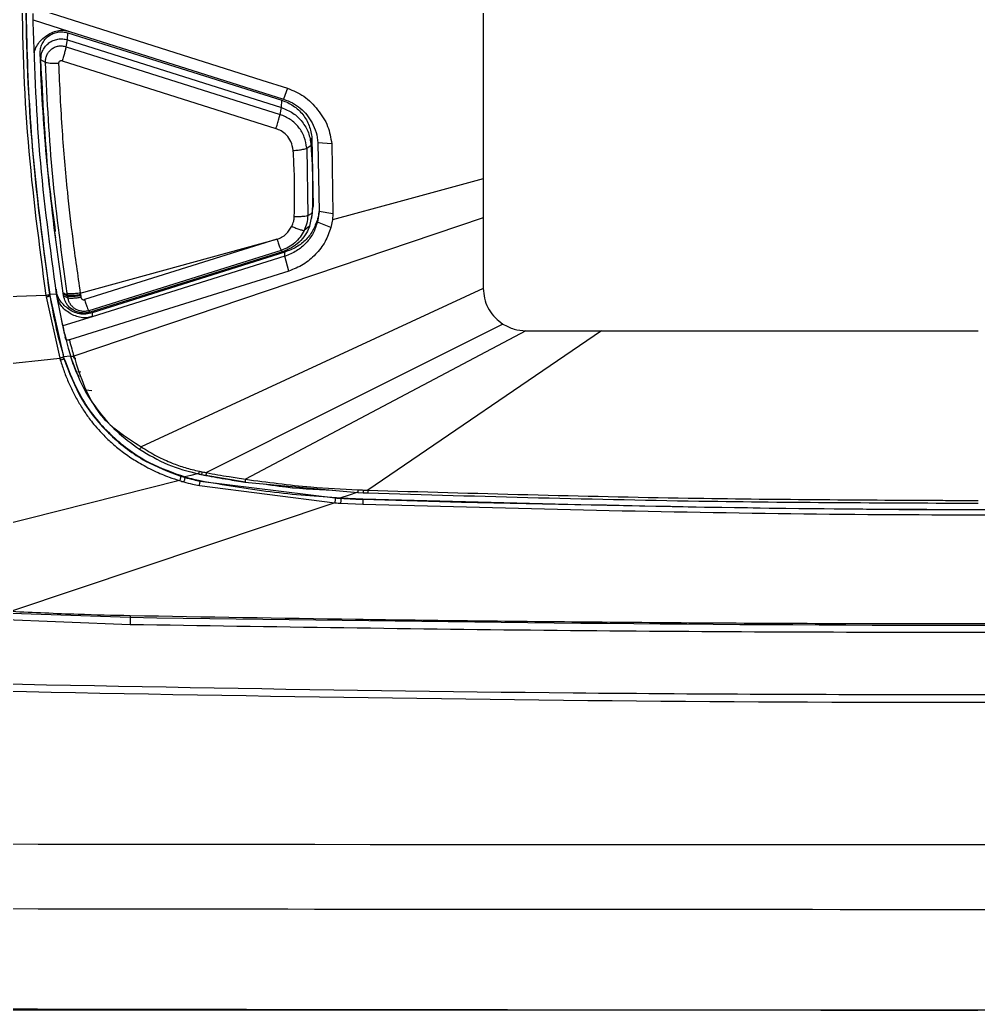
# Model space of a CAD drawing. Extents: x -2 to 78, y -19 to 124.
# Drawn here: x 35.406 to 38.214, y 0.102 to 3.005 of the extents above; entities that cross this region are included whole.
import ezdxf

# ---------------------------------------------------------------- set-up
doc = ezdxf.new("R2010")
doc.units = 0
doc.header["$MEASUREMENT"] = 0
doc.layers.add('1', color=4, linetype='Continuous')
doc.layers.add('GEOMETRY', color=2, linetype='Continuous', lineweight=25)

# ---------------------------------------------------------------- blocks, each defined once
blk = doc.blocks.new('2026 BEAM 220')
at = {"layer": 'GEOMETRY'}
for p, q in [((38.744, 3.6623), (38.744, 2.5391)), ((37.4346, 3.0379), (38.0956, 2.8283)), ((37.4249, 3.0049), (37.5322, 2.9709)), ((37.526, 2.9463), (37.5267, 2.9668)), ((37.5267, 2.9668), (38.1535, 2.7696)), ((37.5322, 2.9709), (38.159, 2.7721)), ((37.5221, 2.9259), (37.526, 2.9463)), ((37.526, 2.9463), (38.1527, 2.7477)), ((37.4479, 2.8877), (37.4456, 2.9058)), ((37.5221, 2.9259), (38.1488, 2.7273)), ((37.4611, 2.8799), (37.4479, 2.8877)), ((37.5098, 2.8847), (38.1364, 2.686)), ((38.0956, 2.8283), (38.1709, 2.8044)), ((38.1709, 2.8044), (38.159, 2.7721)), ((38.1527, 2.7477), (38.1535, 2.7696)), ((38.1488, 2.7273), (38.1527, 2.7477)), ((38.2395, 2.6378), (38.242, 2.6577)), ((38.242, 2.6577), (38.2453, 2.4582)), ((38.3, 2.6417), (38.2595, 2.6447)), ((38.2595, 2.6447), (38.2628, 2.4435)), ((38.3, 2.6417), (38.3034, 2.4363)), ((38.2267, 2.6289), (38.2395, 2.6378)), ((38.2267, 2.6289), (38.2299, 2.4309)), ((38.744, 2.5391), (38.744, 2.4248)), ((38.2299, 2.4309), (38.2428, 2.4385)), ((38.2428, 2.4385), (38.2353, 2.4)), ((38.2414, 2.4233), (38.2439, 2.443)), ((38.2428, 2.4385), (38.2453, 2.4582)), ((38.2628, 2.4435), (38.2582, 2.4122)), ((38.2624, 2.4429), (38.2599, 2.4255)), ((38.3034, 2.4363), (38.2628, 2.4435)), ((38.2628, 2.4435), (38.2628, 2.4435)), ((38.744, 2.4248), (37.5444, 2.0194)), ((38.2975, 2.396), (38.2582, 2.4122)), ((38.3019, 2.4182), (38.2975, 2.396)), ((38.3034, 2.4363), (38.3019, 2.4182)), ((38.744, 2.4248), (38.744, 2.2175)), ((37.488, 2.3839), (37.4903, 2.3661)), ((38.2353, 2.4), (38.2192, 2.3878)), ((37.5633, 2.2041), (38.1396, 2.3616)), ((38.1396, 2.3616), (37.5756, 2.1848)), ((38.1519, 2.3291), (37.5879, 2.1523)), ((38.1559, 2.325), (37.5919, 2.1482)), ((38.1622, 2.3238), (37.5986, 2.1461)), ((38.1519, 2.3291), (38.1559, 2.325)), ((38.1623, 2.3117), (38.1622, 2.3238)), ((38.1623, 2.3117), (37.598, 2.1348)), ((38.1741, 2.2682), (38.1622, 2.3117)), ((38.1741, 2.2682), (37.5313, 2.0668)), ((37.4923, 2.2153), (37.4939, 2.203)), ((37.4943, 2.201), (37.4931, 2.2105)), ((38.744, 2.2175), (37.7421, 1.753)), ((37.4625, 2.1965), (37.219, 2.1893)), ((37.4625, 2.1965), (37.463, 2.1931)), ((37.463, 2.1931), (37.5033, 2.0128)), ((37.4931, 2.2004), (37.4737, 2.1998)), ((37.4738, 2.1961), (37.4741, 2.1975)), ((37.4738, 2.1961), (37.5138, 2.0172)), ((37.4932, 2.2007), (37.4931, 2.2004)), ((37.4931, 2.2004), (37.516, 2.0858)), ((37.5121, 2.1079), (37.4946, 2.1983)), ((37.5136, 2.2005), (37.5133, 2.2027)), ((37.5274, 2.1895), (37.5144, 2.1957)), ((37.5266, 2.1947), (37.5261, 2.1976)), ((37.5274, 2.1895), (37.5266, 2.1945)), ((37.5633, 2.2041), (37.5641, 2.199)), ((37.5641, 2.199), (37.5645, 2.1963)), ((37.5645, 2.1962), (37.5654, 2.191)), ((37.5879, 2.1523), (37.5919, 2.1482)), ((37.598, 2.1348), (37.5121, 2.1079)), ((37.5986, 2.1461), (37.598, 2.1348)), ((37.5121, 2.1079), (37.5157, 2.0871)), ((38.869, 2.0937), (38.0474, 1.6582)), ((39.0902, 2.0937), (38.4058, 1.6262)), ((38.7954, 2.1175), (38.8017, 2.1132)), ((38.869, 2.0937), (39.0902, 2.0937)), ((39.0902, 2.0937), (40.194, 2.0937)), ((37.5157, 2.0871), (37.516, 2.0858)), ((37.5163, 2.0858), (37.5167, 2.0844)), ((37.5167, 2.0859), (37.5216, 2.0675)), ((37.5167, 2.0844), (37.5195, 2.0743)), ((37.5213, 2.0675), (37.5216, 2.0661)), ((36.806, 1.9389), (37.5033, 2.0128)), ((37.5347, 2.0192), (37.5146, 2.0171)), ((37.5146, 2.0171), (37.5156, 2.0136)), ((37.5153, 2.0122), (37.5156, 2.0136)), ((37.5347, 2.019), (37.5347, 2.0192)), ((37.5426, 2.0152), (37.5504, 2.013)), ((37.5528, 1.9686), (37.5586, 1.9583)), ((37.5646, 1.9726), (37.5561, 1.9729)), ((37.58, 1.9202), (37.5972, 1.9185)), ((37.87, 1.665), (37.8699, 1.6636)), ((37.9097, 1.6738), (37.9096, 1.6749)), ((37.9099, 1.6742), (37.9187, 1.6724)), ((37.9187, 1.6724), (37.9314, 1.6699)), ((37.9314, 1.6699), (38.0461, 1.6505)), ((37.8544, 1.6542), (36.61, 1.3409)), ((37.9122, 1.6397), (38.3093, 1.5891)), ((37.9145, 1.653), (37.9146, 1.6544)), ((37.9145, 1.653), (38.31, 1.6034)), ((38.0459, 1.6501), (38.3763, 1.6191)), ((38.3267, 1.6037), (38.3267, 1.6024)), ((38.3267, 1.6037), (38.3914, 1.6009)), ((38.3763, 1.6195), (38.392, 1.6189)), ((38.3763, 1.6191), (38.392, 1.6185)), ((38.3914, 1.6009), (38.3914, 1.5997)), ((38.3914, 1.5997), (38.6801, 1.5907)), ((38.392, 1.6185), (38.392, 1.6198)), ((38.392, 1.6189), (38.4055, 1.6185)), ((38.392, 1.6185), (38.4054, 1.6181)), ((38.3093, 1.5891), (37.3619, 1.2712)), ((38.326, 1.5881), (38.3909, 1.5853)), ((37.2951, 1.2488), (37.7093, 1.233)), ((37.3614, 1.2658), (37.7096, 1.2536)), ((37.7096, 1.2548), (37.7093, 1.233))]:
    blk.add_line(p, q, dxfattribs=at)
at = {"layer": 'GEOMETRY', "flags": 128}
for points in [[(38.744, 2.5391), (38.4964, 2.4714), (38.3019, 2.4182)], [(38.2593, 2.4208), (38.2596, 2.4234), (38.2599, 2.4255)], [(37.5133, 2.2027), (37.5132, 2.2034), (37.5131, 2.204)], [(38.8017, 2.1132), (38.3152, 1.8693), (37.933, 1.6776)], [(37.9096, 1.6749), (37.8874, 1.6694), (37.87, 1.665)], [(38.3762, 1.6203), (38.3485, 1.611), (38.3267, 1.6037)]]:
    blk.add_lwpolyline(points, dxfattribs=at)
at = {"layer": 'GEOMETRY'}
for points, knots in [([(37.4736, 4.0084), (37.4687, 3.9755), (37.4441, 3.8112), (37.4162, 3.5371), (37.4015, 3.1862), (37.4063, 2.8576), (37.4283, 2.5281), (37.4586, 2.3093), (37.4737, 2.1998)], [0, 0, 0, 0, 0.05488, 0.274513, 0.454775, 0.635037, 0.817518, 1, 1, 1, 1]), ([(37.4622, 4.0059), (37.4424, 3.8558), (37.4027, 3.5556), (37.3878, 3.1012), (37.4028, 2.6469), (37.4426, 2.3467), (37.4625, 2.1966)], [0, 0, 0, 0, 0.25, 0.499999, 0.749997, 1, 1, 1, 1]), ([(37.4292, 2.9078), (37.4293, 2.9088), (37.4298, 2.9157), (37.4352, 2.928), (37.446, 2.9436), (37.461, 2.9568), (37.4778, 2.9674), (37.4959, 2.9737), (37.5144, 2.9753), (37.5262, 2.9724), (37.5321, 2.9709)], [0, 0, 0, 0, 0.02207, 0.154393, 0.292351, 0.444066, 0.59542, 0.732995, 0.864831, 1, 1, 1, 1]), ([(37.4456, 2.9058), (37.4458, 2.9107), (37.4461, 2.9206), (37.4511, 2.9346), (37.459, 2.9472), (37.4698, 2.9576), (37.4828, 2.9651), (37.4971, 2.9693), (37.5122, 2.9703), (37.5219, 2.968), (37.5267, 2.9668)], [0, 0, 0, 0, 0.124995, 0.249792, 0.374655, 0.499781, 0.62464, 0.749455, 0.874824, 1, 1, 1, 1]), ([(37.4479, 2.8877), (37.4481, 2.8924), (37.4484, 2.9019), (37.4531, 2.9155), (37.4608, 2.9276), (37.4712, 2.9376), (37.4838, 2.9449), (37.4977, 2.9488), (37.5122, 2.9497), (37.5214, 2.9474), (37.526, 2.9463)], [0, 0, 0, 0, 0.1237074, 0.2491996, 0.3747309, 0.5002441, 0.6256967, 0.7512321, 0.8765751, 1, 1, 1, 1]), ([(37.4911, 2.3843), (37.4813, 2.4572), (37.4581, 2.6303), (37.4502, 2.8048), (37.4456, 2.9058)], [0, 0, 0, 0, 0.421404, 1, 1, 1, 1]), ([(37.4611, 2.8799), (37.4612, 2.8835), (37.4614, 2.8907), (37.4648, 2.9011), (37.4704, 2.9104), (37.478, 2.9186), (37.4877, 2.9248), (37.4989, 2.9283), (37.5108, 2.929), (37.5183, 2.927), (37.5221, 2.9259)], [0, 0, 0, 0, 0.120724, 0.240919, 0.361088, 0.481361, 0.610592, 0.739924, 0.869813, 1, 1, 1, 1]), ([(37.5221, 2.9259), (37.5216, 2.9241), (37.5207, 2.9202), (37.5177, 2.9099), (37.5139, 2.8975), (37.5111, 2.8889), (37.5098, 2.8847)], [0, 0, 0, 0, 0.242658, 0.499987, 0.757324, 1, 1, 1, 1]), ([(37.5131, 2.204), (37.4972, 2.3175), (37.4655, 2.5445), (37.4538, 2.7733), (37.4479, 2.8877)], [0, 0, 0, 0, 0.500021, 1, 1, 1, 1]), ([(37.4995, 2.8769), (37.4952, 2.8768), (37.4863, 2.8767), (37.4744, 2.8772), (37.4651, 2.8783), (37.4624, 2.8794), (37.4611, 2.8799)], [0, 0, 0, 0, 0.242807, 0.499902, 0.757051, 1, 1, 1, 1]), ([(37.5253, 2.2027), (37.5095, 2.3165), (37.4782, 2.5414), (37.4667, 2.768), (37.4611, 2.8799)], [0, 0, 0, 0, 0.506383, 1, 1, 1, 1]), ([(37.5098, 2.8847), (37.5091, 2.8848), (37.5076, 2.8851), (37.5053, 2.8847), (37.5026, 2.8835), (37.5006, 2.8815), (37.4996, 2.8791), (37.4995, 2.8777), (37.4995, 2.8769)], [0, 0, 0, 0, 0.142987, 0.300128, 0.465133, 0.717837, 0.852182, 1, 1, 1, 1]), ([(37.4995, 2.8769), (37.5025, 2.811), (37.5083, 2.6852), (37.5235, 2.5134), (37.5413, 2.355), (37.5557, 2.2565), (37.5633, 2.2041)], [0, 0, 0, 0, 0.292868, 0.558651, 0.764859, 1, 1, 1, 1]), ([(38.1709, 2.8044), (38.1873, 2.7975), (38.2212, 2.7831), (38.2601, 2.7422), (38.2911, 2.6952), (38.2971, 2.659), (38.3, 2.6417)], [0, 0, 0, 0, 0.240166, 0.499262, 0.759731, 1, 1, 1, 1]), ([(38.1535, 2.7696), (38.1652, 2.7648), (38.1888, 2.755), (38.2164, 2.7283), (38.2361, 2.6953), (38.2401, 2.6703), (38.242, 2.6577)], [0, 0, 0, 0, 0.249823, 0.499572, 0.749298, 1, 1, 1, 1]), ([(38.159, 2.7721), (38.1678, 2.7688), (38.1852, 2.7622), (38.2082, 2.7461), (38.2282, 2.7266), (38.2378, 2.7109), (38.2426, 2.703)], [0, 0, 0, 0, 0.250344, 0.500566, 0.750509, 1, 1, 1, 1]), ([(38.1527, 2.7477), (38.1642, 2.7429), (38.1874, 2.7335), (38.2145, 2.7069), (38.2338, 2.6746), (38.2377, 2.65), (38.2395, 2.6378)], [0, 0, 0, 0, 0.249324, 0.500085, 0.750829, 1, 1, 1, 1]), ([(38.1364, 2.686), (38.138, 2.6907), (38.1411, 2.7005), (38.1449, 2.7131), (38.1475, 2.7224), (38.1484, 2.7257), (38.1488, 2.7273)], [0, 0, 0, 0, 0.2727764, 0.5617841, 0.7872225, 1, 1, 1, 1]), ([(38.2267, 2.6289), (38.2249, 2.6398), (38.2215, 2.6618), (38.2043, 2.6909), (38.1798, 2.7145), (38.1591, 2.723), (38.1488, 2.7273)], [0, 0, 0, 0, 0.2498842, 0.4999126, 0.7505104, 1, 1, 1, 1]), ([(38.2426, 2.703), (38.247, 2.6937), (38.2558, 2.6752), (38.2583, 2.6549), (38.2595, 2.6447)], [0, 0, 0, 0, 0.500182, 1, 1, 1, 1]), ([(38.1871, 2.6219), (38.1855, 2.6308), (38.1826, 2.6474), (38.1687, 2.6669), (38.1529, 2.6795), (38.1416, 2.684), (38.1364, 2.686)], [0, 0, 0, 0, 0.310439, 0.582115, 0.808329, 1, 1, 1, 1]), ([(38.1871, 2.6219), (38.1921, 2.6223), (38.2023, 2.6231), (38.2147, 2.6251), (38.2231, 2.6271), (38.2255, 2.6283), (38.2267, 2.6289)], [0, 0, 0, 0, 0.272671, 0.561811, 0.787328, 1, 1, 1, 1]), ([(38.1903, 2.4278), (38.191, 2.4696), (38.1922, 2.5343), (38.1884, 2.599), (38.1871, 2.6219)], [0, 0, 0, 0, 0.644897, 1, 1, 1, 1]), ([(38.2395, 2.6378), (38.2415, 2.5998), (38.245, 2.5334), (38.2435, 2.4669), (38.2428, 2.4385)], [0, 0, 0, 0, 0.57188, 1, 1, 1, 1]), ([(38.2599, 2.4255), (38.2559, 2.4134), (38.2482, 2.39), (38.2263, 2.3603), (38.1974, 2.3372), (38.1742, 2.3284), (38.1622, 2.3239)], [0, 0, 0, 0, 0.258654, 0.49997, 0.741302, 1, 1, 1, 1]), ([(38.2582, 2.4122), (38.2545, 2.4011), (38.247, 2.3789), (38.2256, 2.3502), (38.1975, 2.3259), (38.1742, 2.3165), (38.1622, 2.3118)], [0, 0, 0, 0, 0.241661, 0.484459, 0.735544, 1, 1, 1, 1]), ([(38.1833, 2.3999), (38.1853, 2.4047), (38.1892, 2.4136), (38.1899, 2.4233), (38.1903, 2.4278)], [0, 0, 0, 0, 0.53274, 1, 1, 1, 1]), ([(38.2299, 2.4309), (38.2286, 2.4303), (38.2257, 2.4292), (38.2161, 2.4281), (38.2039, 2.4275), (38.1947, 2.4277), (38.1903, 2.4278)], [0, 0, 0, 0, 0.2426292, 0.5000994, 0.7575156, 1, 1, 1, 1]), ([(38.2299, 2.4309), (38.2293, 2.4233), (38.228, 2.4084), (38.2221, 2.3946), (38.2192, 2.3878)], [0, 0, 0, 0, 0.505726, 1, 1, 1, 1]), ([(38.2582, 2.4122), (38.2584, 2.4135), (38.2588, 2.4164), (38.2591, 2.4192), (38.2593, 2.4208)], [0, 0, 0, 0, 0.445217, 1, 1, 1, 1]), ([(38.1396, 2.3616), (38.1442, 2.3634), (38.1542, 2.3672), (38.1706, 2.3791), (38.1784, 2.3919), (38.1833, 2.3999)], [0, 0, 0, 0, 0.249274, 0.534581, 1, 1, 1, 1]), ([(38.2192, 2.3878), (38.2155, 2.381), (38.2082, 2.3676), (38.1923, 2.3509), (38.1736, 2.3373), (38.1592, 2.3319), (38.1519, 2.3291)], [0, 0, 0, 0, 0.250757, 0.499718, 0.748873, 1, 1, 1, 1]), ([(38.2353, 2.4), (38.2352, 2.3999), (38.2347, 2.3986), (38.2313, 2.3899), (38.2226, 2.3734), (38.2051, 2.3527), (38.1825, 2.3354), (38.1648, 2.3285), (38.1559, 2.325)], [0, 0, 0, 0, 0.003958, 0.035816, 0.249969, 0.499302, 0.749132, 1, 1, 1, 1]), ([(38.2975, 2.396), (38.2925, 2.3819), (38.2824, 2.3531), (38.2534, 2.3165), (38.2178, 2.2855), (38.1886, 2.274), (38.1741, 2.2682)], [0, 0, 0, 0, 0.2432, 0.495393, 0.749412, 1, 1, 1, 1]), ([(38.1833, 2.3999), (38.1873, 2.3981), (38.1956, 2.3943), (38.2067, 2.3902), (38.2154, 2.3876), (38.218, 2.3877), (38.2192, 2.3878)], [0, 0, 0, 0, 0.242516, 0.499972, 0.757443, 1, 1, 1, 1]), ([(38.1396, 2.3616), (38.1411, 2.357), (38.1442, 2.3476), (38.148, 2.3372), (38.1507, 2.3308), (38.1515, 2.3297), (38.1519, 2.3291)], [0, 0, 0, 0, 0.2727974, 0.5617849, 0.7872089, 1, 1, 1, 1]), ([(37.4931, 2.2105), (37.4929, 2.2114), (37.4927, 2.213), (37.4924, 2.2146), (37.4923, 2.2153)], [0, 0, 0, 0, 0.559542, 1, 1, 1, 1]), ([(37.5986, 2.1462), (37.5922, 2.1445), (37.5797, 2.1414), (37.5604, 2.1424), (37.542, 2.1485), (37.5219, 2.1614), (37.506, 2.1779), (37.4962, 2.1963), (37.4941, 2.2058), (37.4931, 2.2105)], [0, 0, 0, 0, 0.141872, 0.275347, 0.409549, 0.553468, 0.788371, 0.895108, 1, 1, 1, 1]), ([(38.744, 2.2175), (38.7447, 2.2077), (38.7461, 2.1883), (38.7569, 2.1609), (38.7729, 2.1363), (38.7879, 2.1237), (38.7954, 2.1175)], [0, 0, 0, 0, 0.250901, 0.500884, 0.750539, 1, 1, 1, 1]), ([(37.4733, 2.1996), (37.4731, 2.1994), (37.4729, 2.1991), (37.4715, 2.1985), (37.4691, 2.1978), (37.4659, 2.1971), (37.4636, 2.1967), (37.4625, 2.1966)], [0, 0, 0, 0, 0.176062, 0.366658, 0.563828, 0.791065, 1, 1, 1, 1]), ([(37.463, 2.1931), (37.4643, 2.1933), (37.4663, 2.1936), (37.4688, 2.1941), (37.4705, 2.1945), (37.4719, 2.195), (37.4733, 2.1955), (37.4736, 2.1958), (37.4738, 2.196)], [0, 0, 0, 0, 0.23869, 0.3679076, 0.5000862, 0.6322521, 0.7614331, 1, 1, 1, 1]), ([(37.4733, 2.1995), (37.4734, 2.1989), (37.4735, 2.1977), (37.4737, 2.1966), (37.4738, 2.1961)], [0, 0, 0, 0, 0.56, 1, 1, 1, 1]), ([(37.4737, 2.1998), (37.4738, 2.1994), (37.4739, 2.1986), (37.4741, 2.1978), (37.4741, 2.1975)], [0, 0, 0, 0, 0.560704, 1, 1, 1, 1]), ([(37.4741, 2.1975), (37.4798, 2.1646), (37.4904, 2.1038), (37.507, 2.0444), (37.5146, 2.0171)], [0, 0, 0, 0, 0.541522, 1, 1, 1, 1]), ([(37.4939, 2.203), (37.4938, 2.2025), (37.4936, 2.2016), (37.4933, 2.201), (37.4932, 2.2007)], [0, 0, 0, 0, 0.563251, 1, 1, 1, 1]), ([(37.4946, 2.1983), (37.4945, 2.1991), (37.4942, 2.2007), (37.494, 2.2023), (37.4939, 2.203)], [0, 0, 0, 0, 0.56, 1, 1, 1, 1]), ([(37.598, 2.1349), (37.5926, 2.1335), (37.5821, 2.1309), (37.5594, 2.132), (37.5374, 2.1409), (37.5183, 2.1545), (37.5066, 2.1673), (37.4982, 2.182), (37.4958, 2.1928), (37.4946, 2.1983)], [0, 0, 0, 0, 0.120213, 0.238852, 0.494589, 0.63007, 0.755305, 0.876381, 1, 1, 1, 1]), ([(37.5261, 2.1976), (37.5237, 2.1987), (37.5194, 2.2008), (37.515, 2.203), (37.5131, 2.204)], [0, 0, 0, 0, 0.559999, 1, 1, 1, 1]), ([(37.5266, 2.1945), (37.5243, 2.1956), (37.5206, 2.1973), (37.5165, 2.1992), (37.5145, 2.2001), (37.5138, 2.2004), (37.5136, 2.2005)], [0, 0, 0, 0, 0.531381, 0.857271, 0.95153, 1, 1, 1, 1]), ([(37.5144, 2.1957), (37.5142, 2.1966), (37.514, 2.1982), (37.5137, 2.1998), (37.5136, 2.2005)], [0, 0, 0, 0, 0.56, 1, 1, 1, 1]), ([(37.5919, 2.1482), (37.5877, 2.1472), (37.5794, 2.1451), (37.5663, 2.1455), (37.5529, 2.1486), (37.5382, 2.1559), (37.5267, 2.1669), (37.518, 2.1809), (37.5158, 2.1901), (37.5144, 2.1957)], [0, 0, 0, 0, 0.1244796, 0.2494266, 0.3749264, 0.5224755, 0.7240426, 0.830183, 1, 1, 1, 1]), ([(37.5633, 2.2041), (37.5585, 2.2034), (37.5486, 2.2021), (37.5368, 2.2014), (37.5287, 2.2017), (37.5264, 2.2024), (37.5253, 2.2027)], [0, 0, 0, 0, 0.27299, 0.561731, 0.78701, 1, 1, 1, 1]), ([(37.5261, 2.1976), (37.526, 2.1986), (37.5257, 2.2003), (37.5254, 2.2019), (37.5253, 2.2027)], [0, 0, 0, 0, 0.559949, 1, 1, 1, 1]), ([(37.5641, 2.199), (37.5593, 2.1984), (37.5494, 2.1971), (37.5376, 2.1964), (37.5295, 2.1966), (37.5272, 2.1973), (37.5261, 2.1976)], [0, 0, 0, 0, 0.27299, 0.56173, 0.78701, 1, 1, 1, 1]), ([(37.5645, 2.1963), (37.5597, 2.1956), (37.5498, 2.1943), (37.538, 2.1936), (37.53, 2.1938), (37.5277, 2.1945), (37.5265, 2.1949)], [0, 0, 0, 0, 0.272989, 0.56173, 0.787009, 1, 1, 1, 1]), ([(37.5654, 2.191), (37.5612, 2.1904), (37.5525, 2.1892), (37.5408, 2.1884), (37.5315, 2.1883), (37.5287, 2.1891), (37.5274, 2.1895)], [0, 0, 0, 0, 0.237895, 0.493104, 0.75206, 1, 1, 1, 1]), ([(37.5879, 2.1523), (37.5846, 2.1515), (37.5781, 2.1499), (37.5679, 2.1502), (37.558, 2.1525), (37.5488, 2.1569), (37.5408, 2.1631), (37.5343, 2.1708), (37.5296, 2.1797), (37.5281, 2.1862), (37.5274, 2.1895)], [0, 0, 0, 0, 0.125489, 0.250326, 0.375242, 0.500336, 0.62537, 0.750118, 0.874729, 1, 1, 1, 1]), ([(37.5654, 2.191), (37.5655, 2.1905), (37.5657, 2.1894), (37.5665, 2.1879), (37.5676, 2.1866), (37.569, 2.1856), (37.5705, 2.1848), (37.5721, 2.1844), (37.5739, 2.1843), (37.575, 2.1846), (37.5756, 2.1848)], [0, 0, 0, 0, 0.126034, 0.253433, 0.374227, 0.498613, 0.620378, 0.744367, 0.871279, 1, 1, 1, 1]), ([(37.5756, 2.1848), (37.5769, 2.1807), (37.5797, 2.1723), (37.5834, 2.1619), (37.5865, 2.1544), (37.5874, 2.153), (37.5879, 2.1523)], [0, 0, 0, 0, 0.242732, 0.500049, 0.75734, 1, 1, 1, 1]), ([(38.8017, 2.1132), (38.8123, 2.1075), (38.8333, 2.0962), (38.8572, 2.0945), (38.869, 2.0937)], [0, 0, 0, 0, 0.506478, 1, 1, 1, 1]), ([(37.5313, 2.0668), (37.5306, 2.0666), (37.5293, 2.0663), (37.5276, 2.066), (37.5264, 2.0659), (37.5249, 2.0663), (37.5233, 2.0674), (37.521, 2.0698), (37.5201, 2.0725), (37.5195, 2.0743)], [0, 0, 0, 0, 0.113719, 0.210959, 0.288109, 0.344382, 0.492317, 0.650812, 1, 1, 1, 1]), ([(37.5195, 2.0743), (37.5223, 2.0637), (37.5272, 2.0447), (37.5327, 2.0259), (37.5351, 2.0176)], [0, 0, 0, 0, 0.559996, 1, 1, 1, 1]), ([(37.5313, 2.0668), (37.5336, 2.058), (37.5378, 2.0421), (37.5424, 2.0263), (37.5444, 2.0194)], [0, 0, 0, 0, 0.560006, 1, 1, 1, 1]), ([(37.5138, 2.0172), (37.5137, 2.017), (37.5135, 2.0167), (37.5121, 2.0159), (37.5098, 2.0149), (37.5067, 2.0138), (37.5044, 2.0131), (37.5033, 2.0128)], [0, 0, 0, 0, 0.176085, 0.3666924, 0.5638587, 0.7910755, 1, 1, 1, 1]), ([(37.5033, 2.0128), (37.5036, 2.0119), (37.5041, 2.0102), (37.5046, 2.0085), (37.5048, 2.0078)], [0, 0, 0, 0, 0.56, 1, 1, 1, 1]), ([(37.5048, 2.0078), (37.5057, 2.008), (37.5076, 2.0086), (37.5104, 2.0096), (37.513, 2.0106), (37.5148, 2.0116), (37.5151, 2.012), (37.5153, 2.0122)], [0, 0, 0, 0, 0.176051, 0.366653, 0.563835, 0.791073, 1, 1, 1, 1]), ([(37.5048, 2.0078), (37.5085, 1.9962), (37.5158, 1.9733), (37.5294, 1.94), (37.5449, 1.9077), (37.5623, 1.8768), (37.5783, 1.8519), (37.5932, 1.8313), (37.6079, 1.8132), (37.6272, 1.7917), (37.6519, 1.7675), (37.6818, 1.7422), (37.7101, 1.7222), (37.735, 1.7066), (37.7563, 1.6946), (37.7861, 1.6797), (37.8191, 1.6659), (37.8443, 1.6575), (37.8544, 1.6542)], [0, 0, 0, 0, 0.070084, 0.139654, 0.208729, 0.277336, 0.345507, 0.379767, 0.424775, 0.48053, 0.547023, 0.624249, 0.70642, 0.746823, 0.793713, 0.84708, 0.938659, 1, 1, 1, 1]), ([(37.5138, 2.0172), (37.5141, 2.0162), (37.5146, 2.0146), (37.5151, 2.0129), (37.5153, 2.0122)], [0, 0, 0, 0, 0.56, 1, 1, 1, 1]), ([(37.5153, 2.0122), (37.5309, 1.9712), (37.5624, 1.8883), (37.6473, 1.786), (37.7475, 1.709), (37.8227, 1.6805), (37.8579, 1.6671)], [0, 0, 0, 0, 0.25968, 0.525785, 0.778319, 1, 1, 1, 1]), ([(37.5156, 2.0136), (37.5318, 1.9714), (37.5645, 1.886), (37.6531, 1.7818), (37.757, 1.705), (37.8342, 1.6777), (37.87, 1.665)], [0, 0, 0, 0, 0.261494, 0.528771, 0.781318, 1, 1, 1, 1]), ([(37.5351, 2.0176), (37.5351, 2.0178), (37.535, 2.0182), (37.5348, 2.0188), (37.5347, 2.019)], [0, 0, 0, 0, 0.5277642, 1, 1, 1, 1]), ([(37.5444, 2.0194), (37.5433, 2.0191), (37.5409, 2.0183), (37.5378, 2.0176), (37.5356, 2.0173), (37.5353, 2.0175), (37.5351, 2.0176)], [0, 0, 0, 0, 0.240757, 0.499999, 0.759241, 1, 1, 1, 1]), ([(37.5351, 2.0176), (37.5447, 1.9905), (37.5638, 1.9363), (37.6101, 1.8632), (37.6669, 1.7976), (37.7134, 1.7634), (37.7366, 1.7463)], [0, 0, 0, 0, 0.250103, 0.500029, 0.750009, 1, 1, 1, 1]), ([(37.5358, 2.0159), (37.5385, 2.0074), (37.5435, 1.9915), (37.5498, 1.9759), (37.5528, 1.9686)], [0, 0, 0, 0, 0.528564, 1, 1, 1, 1]), ([(37.5444, 2.0194), (37.5639, 1.958), (37.5859, 1.8888), (37.6432, 1.8236), (37.6831, 1.7916), (37.7189, 1.7681), (37.7421, 1.753)], [0, 0, 0, 0, 0.554158, 0.624887, 0.75812, 1, 1, 1, 1]), ([(37.7421, 1.753), (37.7413, 1.7519), (37.7397, 1.7496), (37.7379, 1.7473), (37.7369, 1.7462), (37.7367, 1.7462), (37.7366, 1.7463)], [0, 0, 0, 0, 0.270928, 0.562227, 0.789034, 1, 1, 1, 1]), ([(37.7366, 1.7463), (37.7637, 1.7301), (37.8179, 1.6978), (37.8791, 1.6818), (37.9097, 1.6738)], [0, 0, 0, 0, 0.499944, 1, 1, 1, 1]), ([(37.7421, 1.753), (37.7572, 1.7436), (37.7861, 1.7257), (37.8295, 1.7062), (37.8709, 1.6915), (37.8978, 1.6851), (37.9117, 1.6818)], [0, 0, 0, 0, 0.289007, 0.551829, 0.769144, 1, 1, 1, 1]), ([(37.8579, 1.6671), (37.8578, 1.6668), (37.8578, 1.6663), (37.8574, 1.6642), (37.8566, 1.6613), (37.8556, 1.6577), (37.8548, 1.6553), (37.8544, 1.6542)], [0, 0, 0, 0, 0.1741431, 0.3653359, 0.5644151, 0.7929311, 1, 1, 1, 1]), ([(37.8579, 1.6671), (37.8601, 1.6664), (37.8641, 1.6652), (37.8681, 1.6641), (37.8699, 1.6636)], [0, 0, 0, 0, 0.562832, 1, 1, 1, 1]), ([(37.8699, 1.6636), (37.8699, 1.6633), (37.8699, 1.6627), (37.8694, 1.6607), (37.8687, 1.6577), (37.8678, 1.6541), (37.867, 1.6517), (37.8667, 1.6505)], [0, 0, 0, 0, 0.173858, 0.364887, 0.56396, 0.792651, 1, 1, 1, 1]), ([(37.8699, 1.6636), (37.8783, 1.6613), (37.8931, 1.6573), (37.9081, 1.6543), (37.9145, 1.653)], [0, 0, 0, 0, 0.569803, 1, 1, 1, 1]), ([(37.87, 1.665), (37.8783, 1.6627), (37.8931, 1.6587), (37.9081, 1.6557), (37.9146, 1.6544)], [0, 0, 0, 0, 0.564601, 1, 1, 1, 1]), ([(37.9117, 1.6818), (37.9114, 1.6805), (37.9108, 1.6779), (37.9101, 1.6751), (37.9097, 1.6737), (37.9097, 1.6738), (37.9097, 1.6738)], [0, 0, 0, 0, 0.271054, 0.562178, 0.788888, 1, 1, 1, 1]), ([(37.9097, 1.6738), (37.9113, 1.6734), (37.9142, 1.6728), (37.9172, 1.6722), (37.9185, 1.672)], [0, 0, 0, 0, 0.56, 1, 1, 1, 1]), ([(37.9117, 1.6818), (37.9133, 1.6815), (37.9162, 1.6809), (37.9191, 1.6803), (37.9203, 1.68)], [0, 0, 0, 0, 0.559967, 1, 1, 1, 1]), ([(37.9203, 1.68), (37.9201, 1.6788), (37.9195, 1.6761), (37.9189, 1.6733), (37.9186, 1.6719), (37.9185, 1.672), (37.9185, 1.672)], [0, 0, 0, 0, 0.271059, 0.562177, 0.788883, 1, 1, 1, 1]), ([(37.9185, 1.672), (37.9209, 1.6715), (37.9251, 1.6707), (37.9293, 1.6699), (37.9312, 1.6695)], [0, 0, 0, 0, 0.5600028, 1, 1, 1, 1]), ([(37.9203, 1.68), (37.9227, 1.6796), (37.9269, 1.6788), (37.9312, 1.678), (37.933, 1.6776)], [0, 0, 0, 0, 0.564807, 1, 1, 1, 1]), ([(37.933, 1.6776), (37.9327, 1.6763), (37.9322, 1.6737), (37.9316, 1.6709), (37.9313, 1.6695), (37.9312, 1.6695), (37.9312, 1.6695)], [0, 0, 0, 0, 0.271066, 0.56215, 0.788846, 1, 1, 1, 1]), ([(37.9312, 1.6695), (37.9526, 1.6656), (37.9907, 1.6586), (38.0291, 1.6527), (38.0459, 1.6501)], [0, 0, 0, 0, 0.559999, 1, 1, 1, 1]), ([(37.933, 1.6776), (37.955, 1.6736), (37.9931, 1.6666), (38.0313, 1.6607), (38.0474, 1.6582)], [0, 0, 0, 0, 0.579599, 1, 1, 1, 1]), ([(38.0474, 1.6582), (38.0472, 1.6569), (38.0468, 1.6542), (38.0463, 1.6515), (38.046, 1.6501), (38.046, 1.6501), (38.0459, 1.6501)], [0, 0, 0, 0, 0.271147, 0.562224, 0.788879, 1, 1, 1, 1]), ([(38.0474, 1.6582), (38.1111, 1.6497), (38.2205, 1.6351), (38.3307, 1.6296), (38.3766, 1.6273)], [0, 0, 0, 0, 0.582668, 1, 1, 1, 1]), ([(37.8544, 1.6542), (37.8567, 1.6535), (37.8608, 1.6522), (37.8649, 1.6511), (37.8667, 1.6505)], [0, 0, 0, 0, 0.560009, 1, 1, 1, 1]), ([(37.8667, 1.6505), (37.8751, 1.6482), (37.8902, 1.6442), (37.9055, 1.641), (37.9122, 1.6397)], [0, 0, 0, 0, 0.560007, 1, 1, 1, 1]), ([(37.9122, 1.6397), (37.9124, 1.6406), (37.9128, 1.6427), (37.9134, 1.646), (37.914, 1.6493), (37.9144, 1.6519), (37.9145, 1.6526), (37.9145, 1.653)], [0, 0, 0, 0, 0.174047, 0.365333, 0.564581, 0.793165, 1, 1, 1, 1]), ([(37.9146, 1.6544), (37.9828, 1.6424), (38.1193, 1.6185), (38.2576, 1.6086), (38.3267, 1.6037)], [0, 0, 0, 0, 0.500086, 1, 1, 1, 1]), ([(38.1019, 1.6449), (38.1167, 1.6425), (38.1834, 1.6316), (38.2511, 1.6284), (38.3037, 1.6259)], [0, 0, 0, 0, 0.221588, 1, 1, 1, 1]), ([(38.3766, 1.6273), (38.3766, 1.6259), (38.3765, 1.6232), (38.3764, 1.6205), (38.3763, 1.6191), (38.3763, 1.6191), (38.3763, 1.6191)], [0, 0, 0, 0, 0.271173, 0.562179, 0.788807, 1, 1, 1, 1]), ([(38.3766, 1.6273), (38.3796, 1.6271), (38.3848, 1.6269), (38.39, 1.6268), (38.3923, 1.6267)], [0, 0, 0, 0, 0.56001, 1, 1, 1, 1]), ([(38.3923, 1.6267), (38.3923, 1.6254), (38.3922, 1.6227), (38.3921, 1.6199), (38.392, 1.6185), (38.392, 1.6185), (38.392, 1.6185)], [0, 0, 0, 0, 0.2711993, 0.5622076, 0.7888236, 1, 1, 1, 1]), ([(38.3923, 1.6267), (38.3948, 1.6266), (38.3993, 1.6264), (38.4038, 1.6263), (38.4058, 1.6262)], [0, 0, 0, 0, 0.5600046, 1, 1, 1, 1]), ([(38.4058, 1.6262), (38.4057, 1.6249), (38.4056, 1.6222), (38.4055, 1.6195), (38.4055, 1.618), (38.4055, 1.6181), (38.4054, 1.6181)], [0, 0, 0, 0, 0.271177, 0.562187, 0.788813, 1, 1, 1, 1]), ([(38.4058, 1.6262), (38.7186, 1.6172), (39.2773, 1.601), (39.8363, 1.5978), (40.0822, 1.5965)], [0, 0, 0, 0, 0.559971, 1, 1, 1, 1]), ([(38.31, 1.6034), (38.31, 1.6031), (38.3101, 1.6025), (38.31, 1.6002), (38.3098, 1.5969), (38.3096, 1.5928), (38.3094, 1.5903), (38.3093, 1.5891)], [0, 0, 0, 0, 0.1728, 0.364495, 0.565038, 0.794456, 1, 1, 1, 1]), ([(38.31, 1.6034), (38.3132, 1.6032), (38.3187, 1.6028), (38.3242, 1.6025), (38.3267, 1.6024)], [0, 0, 0, 0, 0.560003, 1, 1, 1, 1]), ([(38.3267, 1.6024), (38.3267, 1.6021), (38.3267, 1.6015), (38.3266, 1.5993), (38.3265, 1.5959), (38.3263, 1.5919), (38.3261, 1.5893), (38.326, 1.5881)], [0, 0, 0, 0, 0.172773, 0.364455, 0.565002, 0.794437, 1, 1, 1, 1]), ([(38.3267, 1.6024), (38.3389, 1.6018), (38.3604, 1.6007), (38.382, 1.5999), (38.3914, 1.5996)], [0, 0, 0, 0, 0.565155, 1, 1, 1, 1]), ([(38.3914, 1.5996), (38.3914, 1.5995), (38.3914, 1.5992), (38.3913, 1.5981), (38.3913, 1.5965), (38.3912, 1.5944), (38.3912, 1.5921), (38.3911, 1.5896), (38.391, 1.5873), (38.391, 1.586), (38.3909, 1.5853)], [0, 0, 0, 0, 0.111651, 0.233327, 0.362887, 0.497012, 0.631598, 0.76246, 0.886065, 1, 1, 1, 1]), ([(38.4054, 1.6181), (38.7392, 1.6085), (39.3353, 1.5913), (39.9316, 1.5891), (40.194, 1.5882)], [0, 0, 0, 0, 0.559998, 1, 1, 1, 1]), ([(38.3093, 1.5891), (38.3124, 1.5889), (38.318, 1.5886), (38.3236, 1.5883), (38.326, 1.5881)], [0, 0, 0, 0, 0.56, 1, 1, 1, 1]), ([(38.3909, 1.5853), (38.7965, 1.5744), (39.6026, 1.5526), (40.8051, 1.5531), (41.6014, 1.5746), (41.9971, 1.5853)], [0, 0, 0, 0, 0.337431, 0.670764, 1, 1, 1, 1]), ([(40.0822, 1.5965), (40.1031, 1.5964), (40.1404, 1.5964), (40.1776, 1.5964), (40.194, 1.5964)], [0, 0, 0, 0, 0.559999, 1, 1, 1, 1]), ([(37.3619, 1.2712), (37.4268, 1.2682), (37.5427, 1.2627), (37.6587, 1.2601), (37.7098, 1.259)], [0, 0, 0, 0, 0.560279, 1, 1, 1, 1]), ([(37.7098, 1.259), (37.7097, 1.2581), (37.7097, 1.2562), (37.7097, 1.2544), (37.7096, 1.2535), (37.7096, 1.2535), (37.7096, 1.2536)], [0, 0, 0, 0, 0.274461, 0.561359, 0.785539, 1, 1, 1, 1]), ([(37.7096, 1.2536), (38.5378, 1.242), (40.194, 1.219), (41.8502, 1.242), (42.6784, 1.2536)], [0, 0, 0, 0, 0.5, 1, 1, 1, 1]), ([(37.7098, 1.259), (37.9299, 1.2552), (38.3831, 1.2473), (39.0828, 1.2393), (39.8191, 1.2348), (40.5689, 1.2348), (41.3052, 1.2393), (42.0049, 1.2473), (42.4581, 1.2552), (42.6782, 1.259)], [0, 0, 0, 0, 0.132922, 0.273676, 0.422494, 0.577505, 0.726322, 0.867077, 1, 1, 1, 1]), ([(37.7093, 1.233), (38.1265, 1.2264), (38.9547, 1.2132), (40.194, 1.2084), (41.4333, 1.2132), (42.2615, 1.2264), (42.6787, 1.233)], [0, 0, 0, 0, 0.251877, 0.5, 0.748123, 1, 1, 1, 1]), ([(36.7628, 1.0485), (37.5252, 1.0332), (39.05, 1.0025), (41.338, 1.0025), (42.8628, 1.0332), (43.6252, 1.0485)], [0, 0, 0, 0, 0.333334, 0.666667, 1, 1, 1, 1]), ([(36.7634, 1.0705), (37.5113, 1.0549), (38.6547, 1.0311), (40.194, 1.026), (41.7333, 1.0311), (42.8768, 1.0549), (43.6246, 1.0705)], [0, 0, 0, 0, 0.327012, 0.500003, 0.672993, 1, 1, 1, 1]), ([(50.5608, 0.6111), (47.1052, 0.5944), (43.6496, 0.5864), (36.7384, 0.5864), (33.2828, 0.5944), (29.8272, 0.6111)], [0, 0, 0, 0, 0.5, 0.5, 1, 1, 1, 1]), ([(29.8262, 0.4256), (33.2821, 0.4067), (36.738, 0.3976), (43.6499, 0.3976), (47.1059, 0.4067), (50.5618, 0.4256)], [0, 0, 0, 0, 0.5, 0.5, 1, 1, 1, 1]), ([(29.8262, 0.4256), (30.6959, 0.4208), (31.563, 0.4167), (32.8591, 0.4115), (33.2904, 0.4099), (33.9362, 0.4077), (34.1512, 0.407), (34.4735, 0.406), (34.5809, 0.4057), (34.7419, 0.4053), (34.7956, 0.4051), (34.876, 0.4049), (34.9028, 0.4048), (34.9565, 0.4047), (34.983, 0.4046), (36.7416, 0.3999), (38.4703, 0.3976), (41.0558, 0.3976), (41.9189, 0.3982), (43.215, 0.3999), (43.6473, 0.4006), (44.2961, 0.4019), (44.5124, 0.4024), (44.8369, 0.4032), (44.9451, 0.4034), (45.1074, 0.4038), (45.1615, 0.404), (45.2427, 0.4042), (45.2697, 0.4043), (45.3238, 0.4044), (45.3511, 0.4045), (47.0936, 0.4091), (48.8223, 0.4161), (50.5618, 0.4256)], [0, 0, 0, 0, 0.125, 0.125, 0.1875, 0.1875, 0.21875, 0.21875, 0.234375, 0.234375, 0.242188, 0.242188, 0.246094, 0.246094, 0.25, 0.25, 0.5, 0.5, 0.625, 0.625, 0.6875, 0.6875, 0.71875, 0.71875, 0.734375, 0.734375, 0.742188, 0.742188, 0.746094, 0.746094, 0.75, 0.75, 1, 1, 1, 1]), ([(20.6079, 0.1475), (23.872, 0.1349), (27.1361, 0.1253), (33.6643, 0.1108), (36.9284, 0.1058), (40.1925, 0.102)], [0, 0, 0, 0, 0.5, 0.5, 1, 1, 1, 1]), ([(59.7777, 0.1475), (56.5136, 0.1349), (53.2494, 0.1253), (46.7209, 0.1108), (43.4567, 0.1058), (40.1925, 0.102)], [0, 0, 0, 0, 0.5, 0.5, 1, 1, 1, 1]), ([(77.4406, 0.1436), (77.4376, 0.1435), (77.4346, 0.1436), (77.4285, 0.1436), (77.4194, 0.1435), (77.3982, 0.1435), (77.3558, 0.1434), (77.2709, 0.1432), (77.1012, 0.1428), (76.7617, 0.1421), (76.0827, 0.1406), (74.7247, 0.1376), (73.5608, 0.1352), (71.2329, 0.1305), (69.6809, 0.1276), (65.0251, 0.1196), (61.9212, 0.1152), (55.7135, 0.1084), (52.6096, 0.106), (46.4018, 0.1028), (43.2979, 0.102), (37.0901, 0.102), (33.9862, 0.1028), (27.7784, 0.106), (24.6746, 0.1084), (18.4668, 0.1152), (15.3629, 0.1196), (9.1551, 0.1303), (6.0513, 0.1366), (2.9474, 0.1436)], [0, 0, 0, 0, 0.000122, 0.000122, 0.000244, 0.000488, 0.000977, 0.001953, 0.003906, 0.007813, 0.015625, 0.03125, 0.0625, 0.0625, 0.125, 0.125, 0.25, 0.25, 0.375, 0.375, 0.5, 0.5, 0.625, 0.625, 0.75, 0.75, 0.875, 0.875, 1, 1, 1, 1])]:
    blk.add_open_spline(points, degree=3, knots=knots, dxfattribs=at)
for points in [[(37.473, 4.0056), (37.4532, 3.8558), (37.4136, 3.5561), (37.3987, 3.1026), (37.4137, 2.6491), (37.4534, 2.3494), (37.4733, 2.1995)], [(37.4239, 3.0231), (37.4282, 2.8854), (37.4368, 2.6099), (37.4744, 2.3369), (37.4931, 2.2004)], [(38.3914, 1.6009), (38.7919, 1.5901), (39.5929, 1.5685), (40.7951, 1.5685), (41.5961, 1.5901), (41.9966, 1.6009)], [(38.6801, 1.5907), (39.1863, 1.58), (40.1987, 1.5585), (41.2112, 1.5802), (41.7174, 1.591)]]:
    blk.add_open_spline(points, degree=3, dxfattribs=at)

msp = doc.modelspace()

# ---------------------------------------------------------------- block references
at = {"layer": '1'}
msp.add_blockref('2026 BEAM 220', (-1.9801, 0), dxfattribs=at)

doc.saveas('drawing.dxf')
